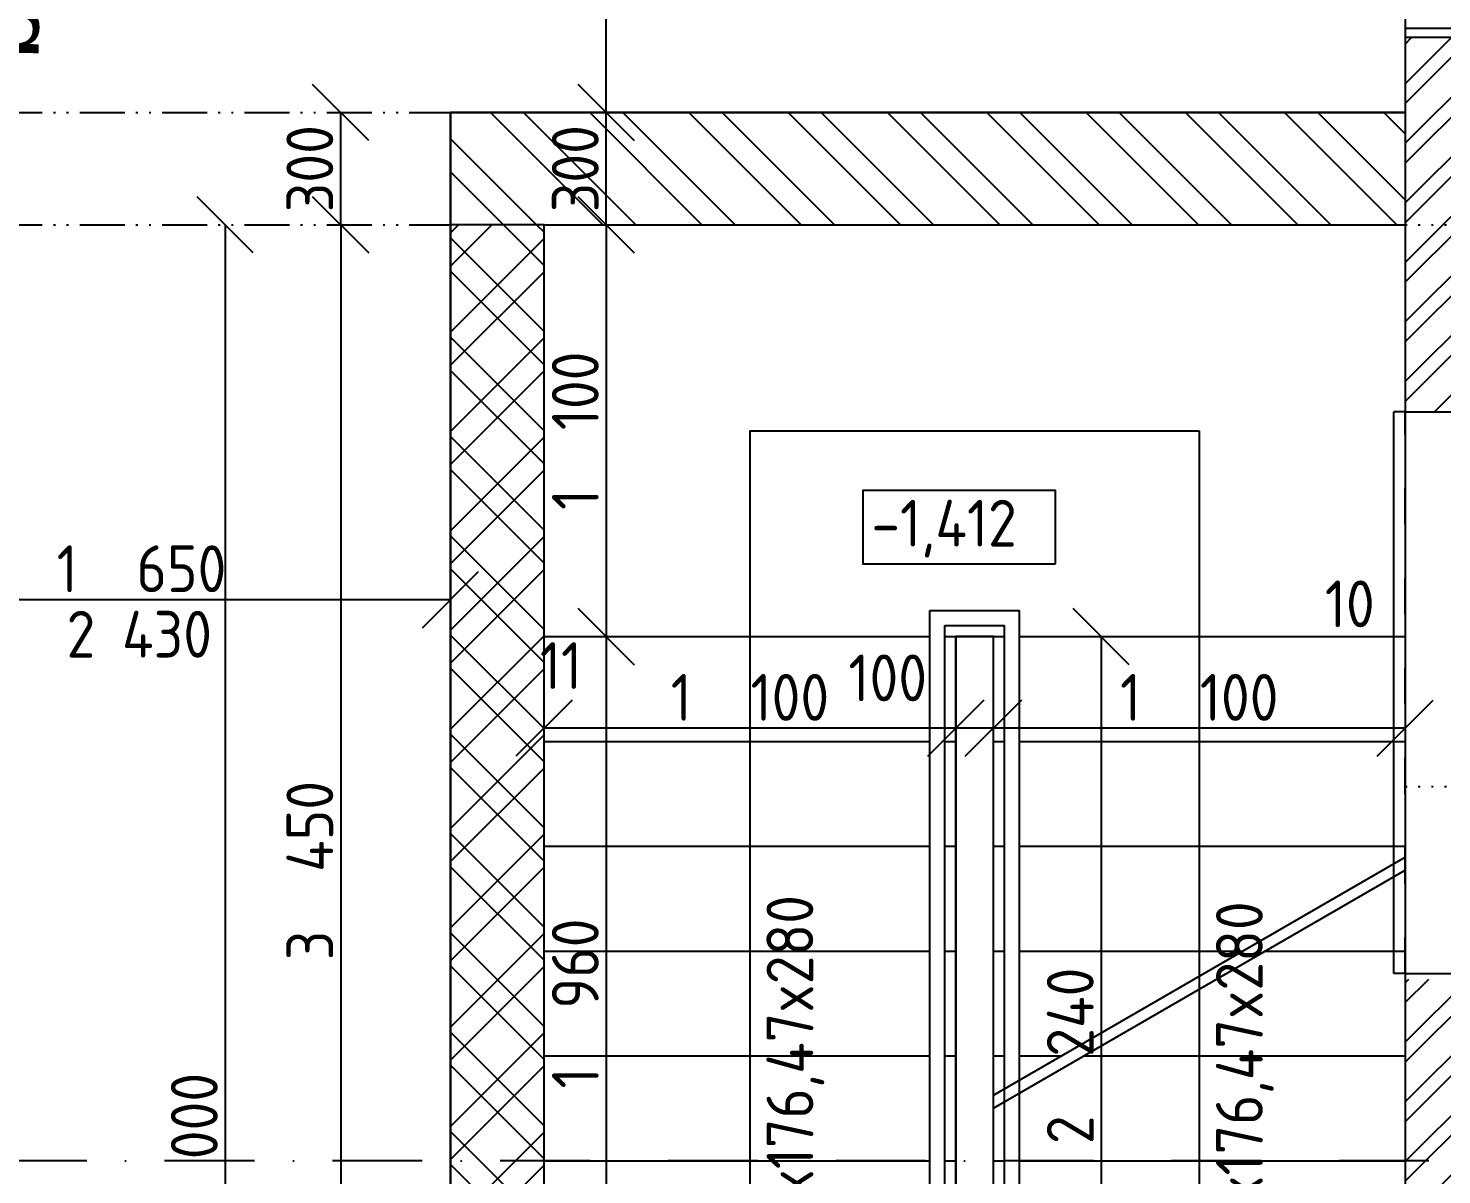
# Model space of a CAD drawing. Extents: x 4511820 to 5180432, y -1526536 to -944957.
# Drawn here: x 4990194 to 4993968, y -1331783 to -1328720 of the extents above; entities that cross this region are included whole.
import ezdxf

# ---------------------------------------------------------------- set-up
doc = ezdxf.new("R2010")
doc.units = 0
doc.header["$MEASUREMENT"] = 0
for name, pattern in [('ACAD_ISO03W100', [30, 12, -18]), ('ACAD_ISO07W100', [3.5, 0.5, -3]), ('ACAD_ISO12W100', [22, 12, -3, 0.5, -3, 0.5, -3]), ('BODKOCIARKOVANA_3', [5.6, 3, -1.3, 0, -1.3])]:
    doc.linetypes.add(name, pattern=pattern)
doc.layers.get('0').update_dxf_attribs({"linetype": 'CONTINUOUS'})
doc.layers.get('Defpoints').update_dxf_attribs({"color": 61, "linetype": 'CONTINUOUS'})
for name, color, linetype in [('KÓTY', 4, 'CONTINUOUS'), ('MÚRY', 1, 'CONTINUOUS'), ('osi', 253, 'CONTINUOUS'), ('Plochy', 41, 'CONTINUOUS'), ('POPIS', 7, 'CONTINUOUS'), ('POZEMOK', 7, 'CONTINUOUS'), ('TENKÁ', 7, 'CONTINUOUS'), ('ŠRAFY', 82, 'CONTINUOUS')]:
    doc.layers.add(name, color=color, linetype=linetype)
doc.styles.add('Style-Arial', font='arial.ttf')
doc.styles.add('STYLE1', font='isocp.shx')
doc.dimstyles.new('STANDARD-50', dxfattribs={"dimtxt": 125, "dimasz": 150, "dimexe": 10, "dimexo": 200, "dimgap": 20, "dimtad": 1, "dimdsep": 46, "dimlunit": 6, "dimtxsty": 'STYLE1', "dimblk1": 'OBLIQUE', "dimblk2": 'OBLIQUE', "dimsah": 1, "dimcen": 2.5, "dimse1": 1, "dimse2": 1, "dimadec": 0, "dimazin": 0, "dimtfac": 1, "dimtmove": 1, "dimatfit": 3, "dimldrblk": 'OBLIQUE', "dimfxl": 1, "dimtolj": 1, "dimtzin": 0, "dimarcsym": 0})
pattern_1 = [(135, (515810.9, -131298.9), (-132.5825215, -132.5825215), []), (135, (515810.9, -131210.52), (-132.5825215, -132.5825215), [])]
pattern_2 = [(45, (0, 15), (-79.549513, 79.549513), []), (45, (53.03, 15), (-79.549513, 79.549513), [])]

# ---------------------------------------------------------------- blocks, each defined once
blk = doc.blocks.new('_OBLIQUE')
at = {"color": 0, "linetype": 'ByBlock'}
blk.add_line((-0.5, -0.5), (0.5, 0.5), dxfattribs=at)
blk = doc.blocks.new('*D22548')
at = {"layer": 'Defpoints', "color": 0}
for p in [(4992771, -1330590), (4992771, -1330670.7), (4993871, -1330670.7)]:
    blk.add_point(p, dxfattribs=at)
at = {"layer": 'KÓTY', "color": 0, "lineweight": -2}
blk.add_line((4993871, -1330590), (4992771, -1330590), dxfattribs=at)
at = {"layer": 'KÓTY', "color": 0, "linetype": 'ByBlock', "lineweight": -2, "xscale": 150, "yscale": 150, "zscale": 150, "rotation": 180}
blk.add_blockref('_OBLIQUE', (4992771, -1330590), dxfattribs=at)
at = {"layer": 'KÓTY', "color": 0, "linetype": 'ByBlock', "lineweight": -2, "xscale": 150, "yscale": 150, "zscale": 150}
blk.add_blockref('_OBLIQUE', (4993871, -1330590), dxfattribs=at)
at = {"layer": 'KÓTY', "color": 0, "insert": (4993321, -1330507.5), "char_height": 125, "attachment_point": 5, "style": 'STYLE1'}
blk.add_mtext('\\A1;1ﾠ100', dxfattribs=at)
blk = doc.blocks.new('*D22549')
at = {"layer": 'Defpoints', "color": 0}
for p in [(4992671, -1330590), (4992671, -1330663.1), (4992771, -1330670.7)]:
    blk.add_point(p, dxfattribs=at)
at = {"layer": 'KÓTY', "color": 0, "lineweight": -2}
blk.add_line((4992771, -1330590), (4992671, -1330590), dxfattribs=at)
at = {"layer": 'KÓTY', "color": 0, "linetype": 'ByBlock', "lineweight": -2, "xscale": 150, "yscale": 150, "zscale": 150, "rotation": 180}
blk.add_blockref('_OBLIQUE', (4992671, -1330590), dxfattribs=at)
at = {"layer": 'KÓTY', "color": 0, "linetype": 'ByBlock', "lineweight": -2, "xscale": 150, "yscale": 150, "zscale": 150}
blk.add_blockref('_OBLIQUE', (4992771, -1330590), dxfattribs=at)
at = {"layer": 'KÓTY', "color": 0, "insert": (4992489, -1330455.5), "char_height": 125, "attachment_point": 5, "style": 'STYLE1'}
blk.add_mtext('\\A1;100', dxfattribs=at)
blk = doc.blocks.new('*D22550')
at = {"layer": 'Defpoints', "color": 0}
for p in [(4991571, -1330590), (4991571, -1330670.7), (4992671, -1330670.7)]:
    blk.add_point(p, dxfattribs=at)
at = {"layer": 'KÓTY', "color": 0, "lineweight": -2}
blk.add_line((4992671, -1330590), (4991571, -1330590), dxfattribs=at)
at = {"layer": 'KÓTY', "color": 0, "linetype": 'ByBlock', "lineweight": -2, "xscale": 150, "yscale": 150, "zscale": 150, "rotation": 180}
blk.add_blockref('_OBLIQUE', (4991571, -1330590), dxfattribs=at)
at = {"layer": 'KÓTY', "color": 0, "linetype": 'ByBlock', "lineweight": -2, "xscale": 150, "yscale": 150, "zscale": 150}
blk.add_blockref('_OBLIQUE', (4992671, -1330590), dxfattribs=at)
at = {"layer": 'KÓTY', "color": 0, "insert": (4992121, -1330507.5), "char_height": 125, "attachment_point": 5, "style": 'STYLE1'}
blk.add_mtext('\\A1;1ﾠ100', dxfattribs=at)
blk = doc.blocks.new('*D22551')
at = {"layer": 'Defpoints', "color": 0}
for p in [(4991571, -1330345.2), (4991571, -1332305.2), (4991737, -1332305.2)]:
    blk.add_point(p, dxfattribs=at)
at = {"layer": 'KÓTY', "color": 0, "lineweight": -2}
blk.add_line((4991737, -1330345.2), (4991737, -1332305.2), dxfattribs=at)
at = {"layer": 'KÓTY', "color": 0, "linetype": 'ByBlock', "lineweight": -2, "xscale": 150, "yscale": 150, "zscale": 150}
for p, rotation in [((4991737, -1330345.2), 90), ((4991737, -1332305.2), 270)]:
    blk.add_blockref('_OBLIQUE', p, dxfattribs=dict(at, rotation=rotation))
at = {"layer": 'KÓTY', "color": 0, "insert": (4991654.5, -1331325.2), "char_height": 125, "attachment_point": 5, "rotation": 90, "style": 'STYLE1'}
blk.add_mtext('\\A1;1ﾠ960', dxfattribs=at)
blk = doc.blocks.new('*D22552')
at = {"layer": 'Defpoints', "color": 0}
for p in [(4991571, -1329245.2), (4991571, -1330345.2), (4991737, -1330345.2)]:
    blk.add_point(p, dxfattribs=at)
at = {"layer": 'KÓTY', "color": 0, "lineweight": -2}
blk.add_line((4991737, -1329245.2), (4991737, -1330345.2), dxfattribs=at)
at = {"layer": 'KÓTY', "color": 0, "linetype": 'ByBlock', "lineweight": -2, "xscale": 150, "yscale": 150, "zscale": 150}
for p, rotation in [((4991737, -1329245.2), 90), ((4991737, -1330345.2), 270)]:
    blk.add_blockref('_OBLIQUE', p, dxfattribs=dict(at, rotation=rotation))
at = {"layer": 'KÓTY', "color": 0, "insert": (4991654.5, -1329795.2), "char_height": 125, "attachment_point": 5, "rotation": 90, "style": 'STYLE1'}
blk.add_mtext('\\A1;1ﾠ100', dxfattribs=at)
blk = doc.blocks.new('*D22553')
at = {"layer": 'Defpoints', "color": 0}
for p in [(4993224, -1330345.2), (4993059, -1332585.2), (4993224, -1332585.2)]:
    blk.add_point(p, dxfattribs=at)
at = {"layer": 'KÓTY', "color": 0, "lineweight": -2}
blk.add_line((4993059, -1330345.2), (4993059, -1332585.2), dxfattribs=at)
at = {"layer": 'KÓTY', "color": 0, "linetype": 'ByBlock', "lineweight": -2, "xscale": 150, "yscale": 150, "zscale": 150}
for p, rotation in [((4993059, -1330345.2), 90), ((4993059, -1332585.2), 270)]:
    blk.add_blockref('_OBLIQUE', p, dxfattribs=dict(at, rotation=rotation))
at = {"layer": 'KÓTY', "color": 0, "insert": (4992976.5, -1331465.2), "char_height": 125, "attachment_point": 5, "rotation": 90, "style": 'STYLE1'}
blk.add_mtext('\\A1;2ﾠ240', dxfattribs=at)
blk = doc.blocks.new('*D22572')
at = {"layer": 'Defpoints', "color": 0}
for p in [(4991737, -1328945.2), (4991737, -1328945.2), (4991737, -1329245.2)]:
    blk.add_point(p, dxfattribs=at)
at = {"layer": 'KÓTY', "color": 0, "lineweight": -2}
blk.add_line((4991737, -1329245.2), (4991737, -1328945.2), dxfattribs=at)
at = {"layer": 'KÓTY', "color": 0, "linetype": 'ByBlock', "lineweight": -2, "xscale": 150, "yscale": 150, "zscale": 150}
for p, rotation in [((4991737, -1328945.2), 90), ((4991737, -1329245.2), 270)]:
    blk.add_blockref('_OBLIQUE', p, dxfattribs=dict(at, rotation=rotation))
at = {"layer": 'KÓTY', "color": 0, "insert": (4991654.5, -1329095.2), "char_height": 125, "attachment_point": 5, "rotation": 90, "style": 'STYLE1'}
blk.add_mtext('\\A1;300', dxfattribs=at)
blk = doc.blocks.new('*D22573')
at = {"layer": 'Defpoints', "color": 0}
for p in [(4991737, -1327245.2), (4991737, -1327245.2), (4991737, -1328945.2)]:
    blk.add_point(p, dxfattribs=at)
at = {"layer": 'KÓTY', "color": 0, "lineweight": -2}
blk.add_line((4991737, -1328945.2), (4991737, -1327245.2), dxfattribs=at)
at = {"layer": 'KÓTY', "color": 0, "linetype": 'ByBlock', "lineweight": -2, "xscale": 150, "yscale": 150, "zscale": 150}
for p, rotation in [((4991737, -1327245.2), 90), ((4991737, -1328945.2), 270)]:
    blk.add_blockref('_OBLIQUE', p, dxfattribs=dict(at, rotation=rotation))
at = {"layer": 'KÓTY', "color": 0, "insert": (4991654.5, -1328095.2), "char_height": 125, "attachment_point": 5, "rotation": 90, "style": 'STYLE1'}
blk.add_mtext('\\A1;1ﾠ700', dxfattribs=at)
blk = doc.blocks.new('*D22708')
at = {"layer": 'Defpoints', "color": 0}
for p in [(4989671, -1330246.5), (4991321, -1330246.5), (4991321, -1330246.5)]:
    blk.add_point(p, dxfattribs=at)
at = {"layer": 'KÓTY', "color": 0, "lineweight": -2}
blk.add_line((4989671, -1330246.5), (4991321, -1330246.5), dxfattribs=at)
at = {"layer": 'KÓTY', "color": 0, "linetype": 'ByBlock', "lineweight": -2, "xscale": 150, "yscale": 150, "zscale": 150, "rotation": 180}
blk.add_blockref('_OBLIQUE', (4989671, -1330246.5), dxfattribs=at)
at = {"layer": 'KÓTY', "color": 0, "linetype": 'ByBlock', "lineweight": -2, "xscale": 150, "yscale": 150, "zscale": 150}
blk.add_blockref('_OBLIQUE', (4991321, -1330246.5), dxfattribs=at)
at = {"layer": 'KÓTY', "color": 0, "insert": (4990496, -1330164), "char_height": 125, "attachment_point": 5, "style": 'STYLE1'}
blk.add_mtext('\\A1;1ﾠ650', dxfattribs=at)
blk = doc.blocks.new('*D22709')
at = {"layer": 'Defpoints', "color": 0}
for p in [(4991321, -1329245.2), (4991028, -1332695.2), (4991321, -1332695.2)]:
    blk.add_point(p, dxfattribs=at)
at = {"layer": 'KÓTY', "color": 0, "lineweight": -2}
blk.add_line((4991028, -1329245.2), (4991028, -1332695.2), dxfattribs=at)
at = {"layer": 'KÓTY', "color": 0, "linetype": 'ByBlock', "lineweight": -2, "xscale": 150, "yscale": 150, "zscale": 150}
for p, rotation in [((4991028, -1329245.2), 90), ((4991028, -1332695.2), 270)]:
    blk.add_blockref('_OBLIQUE', p, dxfattribs=dict(at, rotation=rotation))
at = {"layer": 'KÓTY', "color": 0, "insert": (4990945.5, -1330970.2), "char_height": 125, "attachment_point": 5, "rotation": 90, "style": 'STYLE1'}
blk.add_mtext('\\A1;3ﾠ450', dxfattribs=at)
blk = doc.blocks.new('*D22710')
at = {"layer": 'Defpoints', "color": 0}
for p in [(4991321, -1329245.2), (4990719.5, -1334245.2), (4991321, -1334245.2)]:
    blk.add_point(p, dxfattribs=at)
at = {"layer": 'KÓTY', "color": 0, "lineweight": -2}
blk.add_line((4990719.5, -1329245.2), (4990719.5, -1334245.2), dxfattribs=at)
at = {"layer": 'KÓTY', "color": 0, "linetype": 'ByBlock', "lineweight": -2, "xscale": 150, "yscale": 150, "zscale": 150}
for p, rotation in [((4990719.5, -1329245.2), 90), ((4990719.5, -1334245.2), 270)]:
    blk.add_blockref('_OBLIQUE', p, dxfattribs=dict(at, rotation=rotation))
at = {"layer": 'KÓTY', "color": 0, "insert": (4990637, -1331745.2), "char_height": 125, "attachment_point": 5, "rotation": 90, "style": 'STYLE1'}
blk.add_mtext('\\A1;5ﾠ000', dxfattribs=at)
blk = doc.blocks.new('*D22734')
at = {"layer": 'Defpoints', "color": 0}
for p in [(4991028, -1328945.2), (4991028, -1328945.2), (4991028, -1329245.2)]:
    blk.add_point(p, dxfattribs=at)
at = {"layer": 'KÓTY', "color": 0, "lineweight": -2}
blk.add_line((4991028, -1329245.2), (4991028, -1328945.2), dxfattribs=at)
at = {"layer": 'KÓTY', "color": 0, "linetype": 'ByBlock', "lineweight": -2, "xscale": 150, "yscale": 150, "zscale": 150}
for p, rotation in [((4991028, -1328945.2), 90), ((4991028, -1329245.2), 270)]:
    blk.add_blockref('_OBLIQUE', p, dxfattribs=dict(at, rotation=rotation))
at = {"layer": 'KÓTY', "color": 0, "insert": (4990945.5, -1329095.2), "char_height": 125, "attachment_point": 5, "rotation": 90, "style": 'STYLE1'}
blk.add_mtext('\\A1;300', dxfattribs=at)
blk = doc.blocks.new('*D45397')
at = {"layer": 'Defpoints', "color": 0}
for p in [(4993901, -1329245.2), (4993901, -1330745.2), (4995924.5, -1330745.2)]:
    blk.add_point(p, dxfattribs=at)
at = {"layer": 'KÓTY', "color": 0, "lineweight": -2, "ltscale": 25}
blk.add_line((4995924.5, -1329245.2), (4995924.5, -1330745.2), dxfattribs=at)
at = {"layer": 'KÓTY', "color": 0, "linetype": 'ByBlock', "lineweight": -2, "xscale": 150, "yscale": 150, "zscale": 150}
for p, rotation in [((4995924.5, -1329245.2), 90), ((4995924.5, -1330745.2), 270)]:
    blk.add_blockref('_OBLIQUE', p, dxfattribs=dict(at, rotation=rotation))
at = {"layer": 'KÓTY', "color": 0, "insert": (4995842, -1329995.2), "char_height": 125, "attachment_point": 5, "rotation": 90, "style": 'STYLE1'}
blk.add_mtext('\\A1;1ﾠ500', dxfattribs=at)

msp = doc.modelspace()

# ---------------------------------------------------------------- hatches: boundary and pattern name
at = {"layer": 'ŠRAFY'}
h = msp.add_hatch(dxfattribs=at)
h.set_pattern_fill('ANSI32', color=256, scale=300)
h.set_pattern_definition(pattern_2)
h.paths.add_polyline_path([(4994251, -1329245.191), (4994251, -1328745.191), (4993871, -1328745.191), (4993871, -1328930.191), (4993871, -1329230.191), (4993871, -1329245.191)])
h = msp.add_hatch(dxfattribs=at)
h.set_pattern_fill('ANSI32', color=256, scale=500, angle=90)
h.set_pattern_definition(pattern_1)
h.paths.add_polyline_path([(4991571, -1329245.191), (4993871, -1329245.191), (4993871, -1328945.191), (4991321, -1328945.191), (4991321, -1329245.191)])
h = msp.add_hatch(dxfattribs=at)
h.set_pattern_fill('ANSI32', color=256, scale=500, angle=90)
h.set_pattern_definition(pattern_1)
h.paths.add_polyline_path([(4991571, -1331745.191), (4991571, -1331465.191), (4991571, -1331185.191), (4991571, -1330905.191), (4991571, -1330625.191), (4991571, -1330345.191), (4991571, -1329245.191), (4991321, -1329245.191), (4991321, -1332695.191), (4991571, -1332695.191), (4991571, -1332305.191), (4991571, -1332025.191)])
h = msp.add_hatch(dxfattribs=at)
h.set_pattern_fill('ANSI32', color=256, scale=500)
h.set_pattern_definition([(45, (584112, -84217.88), (-132.5825215, 132.5825215), []), (45, (584200.39, -84217.88), (-132.5825215, 132.5825215), [])])
h.paths.add_polyline_path([(4991571, -1329245.191), (4991321, -1329245.191), (4991321, -1332695.191), (4991571, -1332695.191), (4991571, -1332305.191), (4991571, -1332025.191), (4991571, -1331745.191), (4991571, -1331465.191), (4991571, -1331185.191), (4991571, -1330905.191), (4991571, -1330625.191), (4991571, -1330345.191)])
h = msp.add_hatch(dxfattribs=at)
h.set_pattern_fill('ANSI32', color=256, scale=300)
h.set_pattern_definition(pattern_2)
h.paths.add_polyline_path([(4993871, -1329245.191), (4993871, -1329745.191), (4994181, -1329745.191), (4994251, -1329745.191), (4994251, -1329245.191)])
h = msp.add_hatch(dxfattribs=at)
h.set_pattern_fill('ANSI32', color=256, scale=300)
h.paths.add_polyline_path([(4994251, -1331260.191), (4993871, -1331260.191), (4993871, -1331895.191), (4994171, -1331895.191), (4996021, -1331895.191), (4996021, -1331515.191), (4994251, -1331515.191)])

# ---------------------------------------------------------------- linework, layer by layer
at = {"layer": 'MÚRY'}
for p, q in [((4993871, -1328720.191), (4993871, -1328945.191)), ((4993871, -1328720.191), (4994411, -1328720.191)), ((4991321, -1328945.191), (4993871, -1328945.191)), ((4991321, -1332695.191), (4991321, -1328945.191)), ((4991571, -1329245.191), (4993871, -1329245.191)), ((4991571, -1332695.191), (4991571, -1329245.191)), ((4993871, -1329245.191), (4993871, -1329760.191)), ((4993871, -1329745.191), (4994411, -1329745.191)), ((4993871, -1331245.191), (4993871, -1334245.191)), ((4993871, -1331245.191), (4994411, -1331245.191))]:
    msp.add_line(p, q, dxfattribs=at)
at = {"layer": 'osi', "linetype": 'BODKOCIARKOVANA_3', "ltscale": 80}
msp.add_line((5041881, -1331745.191), (4978211, -1331745.191), dxfattribs=at)
at = {"layer": 'Plochy'}
for points in [[(4989671, -1336540.191), (4989671, -1328945.191), (4989536, -1328945.191), (4989536, -1327245.191), (4993871, -1327245.191), (4993871, -1328945.191), (4991321, -1328945.191), (4991321, -1332695.191), (4991571, -1332695.191), (4991571, -1332305.191), (4992771, -1332305.191), (4992771, -1332585.191), (4993871, -1332585.191), (4993871, -1334245.191), (4991321, -1334245.191), (4991321, -1336825.191), (4993871, -1336825.191), (4993871, -1338205.191), (4990196, -1338205.191), (4990196, -1337740.191), (4988246, -1337740.191), (4988246, -1336540.191), (4989671, -1336540.191)], [(4993871, -1332585.191), (4992771, -1332585.191), (4992771, -1330345.191), (4992671, -1330345.191), (4992671, -1332305.191), (4991571, -1332305.191), (4991571, -1329245.191), (4993871, -1329245.191)]]:
    msp.add_lwpolyline(points, close=True, dxfattribs=at)
at = {"layer": 'POZEMOK'}
for p, q in [((4992121, -1329795.191), (4993321, -1329795.191)), ((4992121, -1329795.191), (4992121, -1332185.191)), ((4993321, -1329795.191), (4993321, -1332585.191)), ((4992601, -1332375.191), (4992601, -1330275.191)), ((4992601, -1330275.191), (4992841, -1330275.191)), ((4992841, -1332375.191), (4992841, -1330275.191)), ((4992641, -1332335.191), (4992641, -1330315.191)), ((4992641, -1330315.191), (4992801, -1330315.191)), ((4992801, -1332335.191), (4992801, -1330315.191)), ((4992771, -1331569.885), (4993871, -1330934.799)), ((4992771, -1331604.526), (4993871, -1330969.44))]:
    msp.add_line(p, q, dxfattribs=at)
at = {"layer": 'TENKÁ'}
for p, q in [((4994251, -1328745.191), (4993871, -1328745.191)), ((4993871, -1328945.191), (4993871, -1329245.191)), ((4991571, -1329245.191), (4991321, -1329245.191)), ((4991571, -1330345.191), (4992601, -1330345.191)), ((4992641, -1330345.191), (4992801, -1330345.191)), ((4992671, -1332305.191), (4992671, -1330345.191)), ((4992771, -1332335.191), (4992771, -1330345.191)), ((4992841, -1330345.191), (4993871, -1330345.191)), ((4991571, -1330625.191), (4992601, -1330625.191)), ((4992641, -1330625.191), (4992671, -1330625.191)), ((4992771, -1330625.191), (4992801, -1330625.191)), ((4992841, -1330625.191), (4993871, -1330625.191)), ((4991571, -1330905.191), (4992601, -1330905.191)), ((4992641, -1330905.191), (4992671, -1330905.191)), ((4992771, -1330905.191), (4992801, -1330905.191)), ((4992841, -1330905.191), (4993871, -1330905.191)), ((4991571, -1331185.191), (4992601, -1331185.191)), ((4992641, -1331185.191), (4992671, -1331185.191)), ((4992771, -1331185.191), (4992801, -1331185.191)), ((4992841, -1331185.191), (4993437.308, -1331185.191)), ((4993497.308, -1331185.191), (4993871, -1331185.191)), ((4991571, -1331465.191), (4992601, -1331465.191)), ((4992641, -1331465.191), (4992671, -1331465.191)), ((4992771, -1331465.191), (4992801, -1331465.191)), ((4992841, -1331465.191), (4992952.334, -1331465.191)), ((4993012.334, -1331465.191), (4993871, -1331465.191)), ((4991571, -1331745.191), (4992601, -1331745.191)), ((4992641, -1331745.191), (4992671, -1331745.191)), ((4992771, -1331745.191), (4992801, -1331745.191)), ((4992841, -1331745.191), (4993871, -1331745.191))]:
    msp.add_line(p, q, dxfattribs=at)
at = {"layer": 'TENKÁ', "linetype": 'ACAD_ISO12W100', "ltscale": 10}
for p, q in [((4989671, -1328945.191), (4991321, -1328945.191)), ((4989671, -1329245.191), (4991321, -1329245.191))]:
    msp.add_line(p, q, dxfattribs=at)
at = {"layer": 'TENKÁ', "linetype": 'ACAD_ISO07W100', "ltscale": 10}
for p, q in [((4993871, -1329245.191), (4994411, -1329245.191)), ((4993871, -1330745.191), (4994411, -1330745.191))]:
    msp.add_line(p, q, dxfattribs=at)
at = {"layer": 'TENKÁ', "ltscale": 0.25}
for p, q in [((4993841, -1331245.191), (4993841, -1329745.191)), ((4993871, -1329745.191), (4993841, -1329745.191)), ((4993871, -1331245.191), (4993841, -1331245.191))]:
    msp.add_line(p, q, dxfattribs=at)
at = {"layer": 'TENKÁ', "linetype": 'ACAD_ISO03W100', "ltscale": 8}
msp.add_line((4993871, -1331245.191), (4993871, -1329745.191), dxfattribs=at)
at = {"layer": 'TENKÁ', "ltscale": 0.25}
msp.add_lwpolyline([(4992936.969, -1330151.111), (4992936.969, -1329954.861), (4992422.337, -1329954.861), (4992422.337, -1330151.111)], close=True, dxfattribs=at)

# ---------------------------------------------------------------- texts
at = {"layer": 'KÓTY', "insert": (4990489.998, -1330338.957), "char_height": 125, "attachment_point": 5, "style": 'STYLE1'}
msp.add_mtext('\\A1;2 430', dxfattribs=at)
at = {"layer": 'POPIS', "color": 213, "ltscale": 0.25, "style": 'Style-Arial'}
msp.add_text('byt č.1-9', height=200, rotation=90, dxfattribs=at).set_placement((4990220.973, -1328805.384))
at = {"layer": 'TENKÁ', "ltscale": 0.25, "style": 'STYLE1'}
for s, p in [('-1,412', (4992445.227, -1330104.832)), ('10', (4993656.483, -1330320.17)), ('11', (4991559.983, -1330485.2))]:
    msp.add_text(s, height=125, dxfattribs=at).set_placement(p)
at = {"layer": 'TENKÁ', "linetype": 'Continuous', "style": 'STYLE1'}
for s, p in [('8x176,47x280', (4992290.161, -1331928.933)), ('9x176,47x280', (4993490.661, -1331943.741))]:
    msp.add_text(s, height=125, rotation=90, dxfattribs=at).set_placement(p)

# ---------------------------------------------------------------- dimensions: what is measured, and where the dimension line sits
at = {"layer": 'KÓTY'}
for base, p1, p2, picture, middle in [((4991737, -1327245.191), (4991737, -1328945.191), (4991737, -1327245.191), '*D22573', (4991654.457, -1328095.191)), ((4991028, -1328945.191), (4991028, -1329245.191), (4991028, -1328945.191), '*D22734', (4990945.5, -1329095.191)), ((4991737, -1328945.191), (4991737, -1329245.191), (4991737, -1328945.191), '*D22572', (4991654.5, -1329095.191)), ((4990719.5, -1334245.191), (4991321, -1329245.191), (4991321, -1334245.191), '*D22710', (4990636.957, -1331745.191)), ((4991028, -1332695.191), (4991321, -1329245.191), (4991321, -1332695.191), '*D22709', (4990945.457, -1330970.191)), ((4991737, -1330345.191), (4991571, -1329245.191), (4991571, -1330345.191), '*D22552', (4991654.457, -1329795.191)), ((4991737, -1332305.191), (4991571, -1330345.191), (4991571, -1332305.191), '*D22551', (4991654.457, -1331325.191)), ((4993059, -1332585.191), (4993224, -1330345.191), (4993224, -1332585.191), '*D22553', (4992976.457, -1331465.191))]:
    dim = msp.add_linear_dim(base=base, p1=p1, p2=p2, angle=90, dimstyle='STANDARD-50', dxfattribs=at)
    dim.commit()
    dim.dimension.update_dxf_attribs({"geometry": picture, "text_midpoint": middle})
at = {"layer": 'KÓTY', "ltscale": 25}
dim = msp.add_linear_dim(base=(4995924.5, -1330745.191), p1=(4993901, -1329245.191), p2=(4993901, -1330745.191), angle=90, dimstyle='STANDARD-50', dxfattribs=at)
dim.commit()
dim.dimension.update_dxf_attribs({"geometry": '*D45397', "text_midpoint": (4995841.957, -1329995.191)})
at = {"layer": 'KÓTY'}
for base, p1, p2, picture, middle in [((4991321, -1330246.5), (4989671, -1330246.5), (4991321, -1330246.5), '*D22708', (4990496, -1330163.957)), ((4991571, -1330590), (4992671, -1330670.691), (4991571, -1330670.691), '*D22550', (4992121, -1330507.457)), ((4992771, -1330590), (4993871, -1330670.691), (4992771, -1330670.691), '*D22548', (4993321, -1330507.457))]:
    dim = msp.add_linear_dim(base=base, p1=p1, p2=p2, dimstyle='STANDARD-50', dxfattribs=at)
    dim.commit()
    dim.dimension.update_dxf_attribs({"geometry": picture, "text_midpoint": middle})
dim = msp.add_linear_dim(base=(4992671, -1330590), p1=(4992771, -1330670.691), p2=(4992671, -1330663.103), dimstyle='STANDARD-50', dxfattribs=at)
dim.commit()
dim.dimension.update_dxf_attribs({"geometry": '*D22549', "text_midpoint": (4992489, -1330538), "dimtype": 160})

doc.saveas('drawing.dxf')
